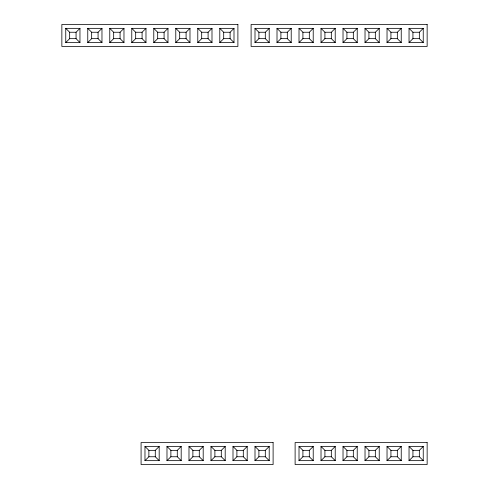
<?xml version="1.0" encoding="UTF-8"?>
<svg xmlns="http://www.w3.org/2000/svg" width="489" height="489" viewBox="0 0 489 489"><rect width="100%" height="100%" fill="white"/><g stroke="black" fill="none" stroke-linecap="round" stroke-linejoin="round"><path stroke-width="0.73" d="M65.758 42.555L69.658 38.655L76.064 38.655L79.964 42.555L65.758 42.555L65.758 28.35L79.964 28.35L79.964 42.555M76.064 38.655L76.064 32.25L79.964 28.35M87.763 42.555L91.663 38.655L98.069 38.655L101.969 42.555L87.763 42.555L87.763 28.35L101.969 28.35L101.969 42.555M98.069 38.655L98.069 32.25L101.969 28.35M109.768 42.555L113.668 38.655L120.074 38.655L123.974 42.555L109.768 42.555L109.768 28.35L123.974 28.35L123.974 42.555M109.768 28.35L113.668 32.25L120.074 32.25L123.974 28.35M131.773 42.555L135.673 38.655L135.673 32.25L131.773 28.35L131.773 42.555L145.979 42.555L145.979 28.35L131.773 28.35M135.673 32.25L142.079 32.25L145.979 28.35M153.778 42.555L157.678 38.655L157.678 32.25L153.778 28.35L153.778 42.555L167.984 42.555L167.984 28.35L153.778 28.35M157.678 32.25L164.084 32.25L167.984 28.35M175.783 42.555L179.683 38.655L179.683 32.25L175.783 28.35L189.989 28.35L189.989 42.555L175.783 42.555L175.783 28.35M179.683 32.25L186.089 32.25L189.989 28.35M197.788 42.555L201.688 38.655L201.688 32.25L197.788 28.35L211.994 28.35L211.994 42.555L197.788 42.555L197.788 28.35M211.994 42.555L208.094 38.655L208.094 32.25L211.994 28.35M219.793 42.555L223.693 38.655L223.693 32.25L219.793 28.35L233.999 28.35L233.999 42.555L219.793 42.555L219.793 28.35M223.693 32.25L230.099 32.25L233.999 28.35M255.001 42.555L258.901 38.655L258.901 32.25L255.001 28.35L269.207 28.35L269.207 42.555L255.001 42.555L255.001 28.35M269.207 42.555L265.307 38.655L265.307 32.25L269.207 28.35M277.006 42.555L280.906 38.655L280.906 32.25L277.006 28.35L291.212 28.35L291.212 42.555L277.006 42.555L277.006 28.35M291.212 42.555L287.312 38.655L287.312 32.25L291.212 28.35M299.011 42.555L302.911 38.655L302.911 32.25L299.011 28.35L313.217 28.35L313.217 42.555L299.011 42.555L299.011 28.35M313.217 42.555L309.317 38.655L309.317 32.25L313.217 28.35M321.016 42.555L324.916 38.655L331.322 38.655L335.222 42.555L321.016 42.555L321.016 28.35L335.222 28.35L335.222 42.555M321.016 28.35L324.916 32.25L331.322 32.25L335.222 28.35M343.021 42.555L346.921 38.655L353.327 38.655L357.227 42.555L343.021 42.555L343.021 28.35L357.227 28.35L357.227 42.555M343.021 28.35L346.921 32.25L353.327 32.25L357.227 28.35M365.026 42.555L368.926 38.655L375.332 38.655L379.232 42.555L365.026 42.555L365.026 28.35L379.232 28.35L379.232 42.555M375.332 38.655L375.332 32.25L379.232 28.35M387.031 42.555L390.931 38.655L397.337 38.655L401.237 42.555L387.031 42.555L387.031 28.35L401.237 28.35L401.237 42.555M397.337 38.655L397.337 32.25L401.237 28.35M409.036 42.555L412.936 38.655L419.342 38.655L423.242 42.555L409.036 42.555L409.036 28.35L423.242 28.35L423.242 42.555M419.342 38.655L419.342 32.25L423.242 28.35M144.976 460.65L148.876 456.75L148.876 450.345L144.976 446.445L159.182 446.445L159.182 460.65L144.976 460.65L144.976 446.445M159.182 460.65L155.282 456.75L155.282 450.345L159.182 446.445M166.981 460.65L170.881 456.75L170.881 450.345L166.981 446.445L181.187 446.445L181.187 460.65L166.981 460.65L166.981 446.445M170.881 450.345L177.287 450.345L181.187 446.445M188.986 460.65L192.886 456.75L192.886 450.345L188.986 446.445L203.192 446.445L203.192 460.65L188.986 460.65L188.986 446.445M203.192 460.65L199.292 456.75L199.292 450.345L203.192 446.445M210.991 460.65L214.891 456.75L221.297 456.75L225.197 460.65L210.991 460.65L210.991 446.445L225.197 446.445L225.197 460.65M221.297 456.75L221.297 450.345L225.197 446.445M232.996 460.65L236.896 456.75L236.896 450.345L232.996 446.445L247.202 446.445L247.202 460.65L232.996 460.65L232.996 446.445M247.202 460.65L243.302 456.75L243.302 450.345L247.202 446.445M255.001 460.65L258.901 456.75L258.901 450.345L255.001 446.445L269.207 446.445L269.207 460.65L255.001 460.65L255.001 446.445M269.207 460.65L265.307 456.75L265.307 450.345L269.207 446.445M299.011 460.65L302.911 456.75L302.911 450.345L299.011 446.445L313.217 446.445L313.217 460.65L299.011 460.65L299.011 446.445M302.911 450.345L309.317 450.345L313.217 446.445M321.016 460.65L324.916 456.75L331.322 456.75L335.222 460.65L321.016 460.65L321.016 446.445L335.222 446.445L335.222 460.65M321.016 446.445L324.916 450.345L331.322 450.345L335.222 446.445M343.021 460.65L346.921 456.75L346.921 450.345L343.021 446.445L357.227 446.445L357.227 460.65L343.021 460.65L343.021 446.445M346.921 450.345L353.327 450.345L357.227 446.445M365.026 460.65L368.926 456.75L375.332 456.75L379.232 460.65L365.026 460.65L365.026 446.445L379.232 446.445L379.232 460.65M375.332 456.75L375.332 450.345L379.232 446.445M387.031 460.65L390.931 456.75L390.931 450.345L387.031 446.445L401.237 446.445L401.237 460.65L387.031 460.65L387.031 446.445M401.237 460.65L397.337 456.75L397.337 450.345L401.237 446.445M409.036 460.65L412.936 456.75L412.936 450.345L409.036 446.445L423.242 446.445L423.242 460.65L409.036 460.65L409.036 446.445M412.936 450.345L419.342 450.345L423.242 446.445M65.758 28.35L69.658 32.25L76.064 32.25M87.763 28.35L91.663 32.25L98.069 32.25M201.688 32.25L208.094 32.25M258.901 32.25L265.307 32.25M280.906 32.25L287.312 32.25M302.911 32.25L309.317 32.25M365.026 28.35L368.926 32.25L375.332 32.25M387.031 28.35L390.931 32.25L397.337 32.25M409.036 28.35L412.936 32.25L419.342 32.25M135.673 38.655L142.079 38.655L145.979 42.555M157.678 38.655L164.084 38.655L167.984 42.555M179.683 38.655L186.089 38.655L189.989 42.555M201.688 38.655L208.094 38.655M223.693 38.655L230.099 38.655L233.999 42.555M258.901 38.655L265.307 38.655M280.906 38.655L287.312 38.655M302.911 38.655L309.317 38.655M148.876 450.345L155.282 450.345M192.886 450.345L199.292 450.345M210.991 446.445L214.891 450.345L221.297 450.345M236.896 450.345L243.302 450.345M258.901 450.345L265.307 450.345M365.026 446.445L368.926 450.345L375.332 450.345M390.931 450.345L397.337 450.345M148.876 456.75L155.282 456.75M170.881 456.75L177.287 456.75L181.187 460.65M192.886 456.75L199.292 456.75M236.896 456.75L243.302 456.75M258.901 456.75L265.307 456.75M302.911 456.75L309.317 456.75L313.217 460.65M346.921 456.75L353.327 456.75L357.227 460.65M390.931 456.75L397.337 456.75M412.936 456.75L419.342 456.75L423.242 460.65M419.342 450.345L419.342 456.75M412.936 32.25L412.936 38.655M390.931 32.25L390.931 38.655M368.926 32.25L368.926 38.655M368.926 450.345L368.926 456.75M353.327 32.25L353.327 38.655M353.327 450.345L353.327 456.75M346.921 32.25L346.921 38.655M331.322 32.25L331.322 38.655M331.322 450.345L331.322 456.75M324.916 32.25L324.916 38.655M324.916 450.345L324.916 456.75M309.317 450.345L309.317 456.75M230.099 32.25L230.099 38.655M214.891 450.345L214.891 456.75M186.089 32.25L186.089 38.655M177.287 450.345L177.287 456.75M164.084 32.25L164.084 38.655M142.079 32.25L142.079 38.655M120.074 32.25L120.074 38.655M113.668 32.25L113.668 38.655M91.663 32.25L91.663 38.655M69.658 32.25L69.658 38.655M237.898 24.45L61.858 24.45L61.858 46.455L237.898 46.455L237.898 24.45M427.141 24.45L251.101 24.45L251.101 46.455L427.141 46.455L427.141 24.45M273.106 442.545L141.077 442.545L141.077 464.55L273.106 464.55L273.106 442.545M427.141 442.545L295.111 442.545L295.111 464.55L427.141 464.55L427.141 442.545"/></g></svg>
